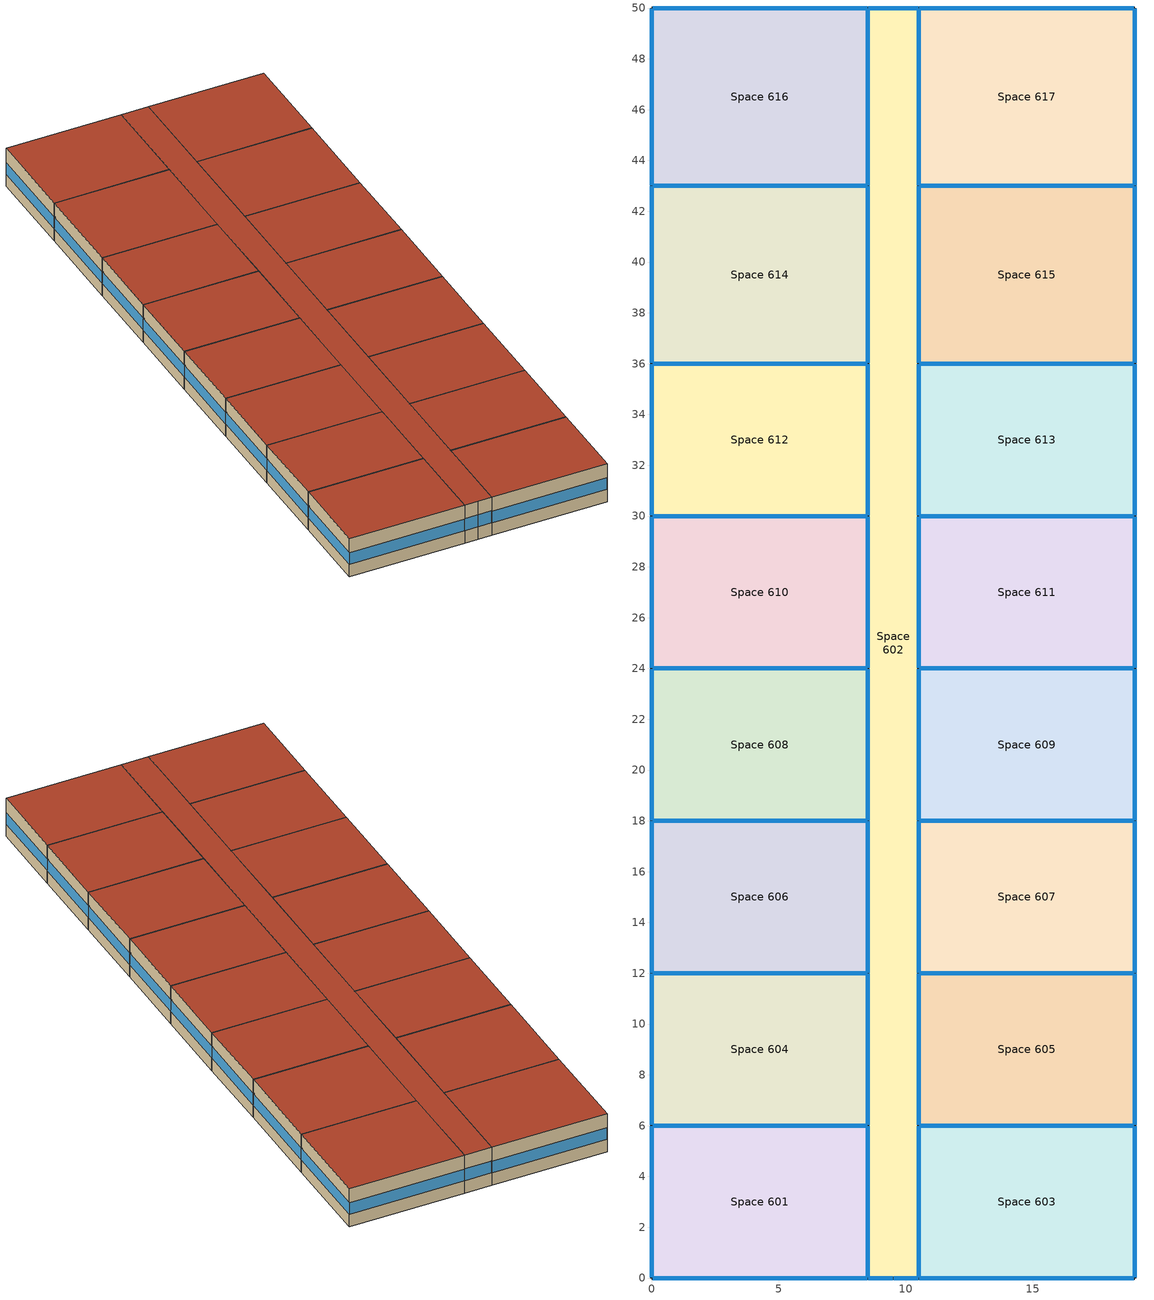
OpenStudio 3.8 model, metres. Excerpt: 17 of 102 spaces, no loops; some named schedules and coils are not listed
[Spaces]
Space 601
 floor ground: 8.5,6 8.5,0 0,0 0,6 z15.24
 wall outside: 8.5,0 8.5,6 0,6 0,0 8.5,0 z15.24:18.29
 window: 0.03,0 8.47,0 / 8.5,0.03 8.5,5.97 / 0,5.97 0,0.03 / 8.47,6 0.03,6 z16.24:17.16
 roof outside: 8.5,0 8.5,6 0,6 0,0 z18.29
Space 602
 floor ground: 10.5,50 10.5,0 8.5,0 8.5,50 z15.24
 wall outside: 10.5,0 10.5,6 10.5,12 10.5,18 10.5,24 10.5,30 10.5,36 10.5,43 10.5,50 8.5,50 8.5,43 8.5,36 8.5,30 8.5,24 8.5,18 8.5,12 8.5,6 8.5,0 9.5,0 10.5,0 z15.24:18.29
 window: 8.5,42.97 8.5,36.03 / 8.5,11.97 8.5,6.03 / 10.5,0.03 10.5,5.97 / 8.5,5.97 8.5,0.03 / 8.5,23.97 8.5,18.03 / 10.5,30.03 10.5,35.97 / 10.5,6.03 10.5,11.97 / 8.5,35.97 8.5,30.03 / 8.5,17.97 8.5,12.03 / 8.5,29.97 8.5,24.03 / 8.5,49.97 8.5,43.03 / 10.5,43.03 10.5,49.97 / 10.5,36.03 10.5,42.97 / 10.5,24.03 10.5,29.97 / 10.5,18.03 10.5,23.97 / 10.5,12.03 10.5,17.97 z16.24:17.16; 9.53,0 10.47,0 / 8.53,0 9.47,0 z16.24:17.2; 10.47,50 8.53,50 z16.24:17.18
 roof outside: 10.5,0 10.5,50 8.5,50 8.5,0 z18.29
Space 603
 floor ground: 19,6 19,0 10.5,0 10.5,6 z15.24
 wall outside: 19,0 19,6 10.5,6 10.5,0 19,0 z15.24:18.29
 window: 18.97,6 10.53,6 / 19,0.03 19,5.97 / 10.53,0 18.97,0 / 10.5,5.97 10.5,0.03 z16.24:17.16
 roof outside: 19,0 19,6 10.5,6 10.5,0 z18.29
Space 604
 floor ground: 0,12 8.5,12 8.5,6 0,6 z15.24
 wall outside: 8.5,6 8.5,12 0,12 0,6 8.5,6 z15.24:18.29
 window: 0.03,6 8.47,6 / 8.5,6.03 8.5,11.97 / 8.47,12 0.03,12 / 0,11.97 0,6.03 z16.24:17.16
 roof outside: 8.5,6 8.5,12 0,12 0,6 z18.29
Space 605
 floor ground: 19,12 19,6 10.5,6 10.5,12 z15.24
 wall outside: 19,6 19,12 10.5,12 10.5,6 19,6 z15.24:18.29
 window: 19,6.03 19,11.97 / 10.53,6 18.97,6 / 10.5,11.97 10.5,6.03 / 18.97,12 10.53,12 z16.24:17.16
 roof outside: 19,6 19,12 10.5,12 10.5,6 z18.29
Space 606
 floor ground: 8.5,18 8.5,12 0,12 0,18 z15.24
 wall outside: 8.5,12 8.5,18 0,18 0,12 8.5,12 z15.24:18.29
 window: 0.03,12 8.47,12 / 8.5,12.03 8.5,17.97 / 0,17.97 0,12.03 / 8.47,18 0.03,18 z16.24:17.16
 roof outside: 8.5,12 8.5,18 0,18 0,12 z18.29
Space 607
 floor ground: 19,18 19,12 10.5,12 10.5,18 z15.24
 wall outside: 19,12 19,18 10.5,18 10.5,12 19,12 z15.24:18.29
 window: 19,12.03 19,17.97 / 18.97,18 10.53,18 / 10.5,17.97 10.5,12.03 / 10.53,12 18.97,12 z16.24:17.16
 roof outside: 19,12 19,18 10.5,18 10.5,12 z18.29
Space 608
 floor ground: 8.5,24 8.5,18 0,18 0,24 z15.24
 wall outside: 8.5,18 8.5,24 0,24 0,18 8.5,18 z15.24:18.29
 window: 0,23.97 0,18.03 / 8.47,24 0.03,24 / 0.03,18 8.47,18 / 8.5,18.03 8.5,23.97 z16.24:17.16
 roof outside: 8.5,18 8.5,24 0,24 0,18 z18.29
Space 609
 floor ground: 19,24 19,18 10.5,18 10.5,24 z15.24
 wall outside: 19,18 19,24 10.5,24 10.5,18 19,18 z15.24:18.29
 window: 10.5,23.97 10.5,18.03 / 19,18.03 19,23.97 / 10.53,18 18.97,18 / 18.97,24 10.53,24 z16.24:17.16
 roof outside: 19,18 19,24 10.5,24 10.5,18 z18.29
Space 610
 floor ground: 8.5,30 8.5,24 0,24 0,30 z15.24
 wall outside: 0,30 0,24 8.5,24 8.5,30 0,30 z15.24:18.29
 window: 0,29.97 0,24.03 / 0.03,24 8.47,24 / 8.5,24.03 8.5,29.97 / 8.47,30 0.03,30 z16.24:17.16
 roof outside: 8.5,24 8.5,30 0,30 0,24 z18.29
Space 611
 floor ground: 19,30 19,24 10.5,24 10.5,30 z15.24
 wall outside: 19,24 19,30 10.5,30 10.5,24 19,24 z15.24:18.29
 window: 10.5,29.97 10.5,24.03 / 19,24.03 19,29.97 / 10.53,24 18.97,24 / 18.97,30 10.53,30 z16.24:17.16
 roof outside: 19,24 19,30 10.5,30 10.5,24 z18.29
Space 612
 floor ground: 8.5,36 8.5,30 0,30 0,36 z15.24
 wall outside: 0,36 0,30 8.5,30 8.5,36 0,36 z15.24:18.29
 window: 0.03,30 8.47,30 / 0,35.97 0,30.03 / 8.47,36 0.03,36 / 8.5,30.03 8.5,35.97 z16.24:17.16
 roof outside: 8.5,30 8.5,36 0,36 0,30 z18.29
Space 613
 floor ground: 19,36 19,30 10.5,30 10.5,36 z15.24
 wall outside: 19,30 19,36 10.5,36 10.5,30 19,30 z15.24:18.29
 window: 10.53,30 18.97,30 / 19,30.03 19,35.97 / 18.97,36 10.53,36 / 10.5,35.97 10.5,30.03 z16.24:17.16
 roof outside: 19,30 19,36 10.5,36 10.5,30 z18.29
Space 614
 floor ground: 8.5,43 8.5,36 0,36 0,43 z15.24
 wall outside: 0,43 0,36 8.5,36 8.5,43 0,43 z15.24:18.29
 window: 8.5,36.03 8.5,42.97 / 8.47,43 0.03,43 / 0,42.97 0,36.03 / 0.03,36 8.47,36 z16.24:17.16
 roof outside: 8.5,36 8.5,43 0,43 0,36 z18.29
Space 615
 floor ground: 19,43 19,36 10.5,36 10.5,43 z15.24
 wall outside: 19,36 19,43 10.5,43 10.5,36 19,36 z15.24:18.29
 window: 10.53,36 18.97,36 / 19,36.03 19,42.97 / 10.5,42.97 10.5,36.03 / 18.97,43 10.53,43 z16.24:17.16
 roof outside: 19,36 19,43 10.5,43 10.5,36 z18.29
Space 616
 floor ground: 8.5,50 8.5,43 0,43 0,50 z15.24
 wall outside: 0,50 0,43 8.5,43 8.5,50 0,50 z15.24:18.29
 window: 8.47,50 0.03,50 / 0,49.97 0,43.03 / 8.5,43.03 8.5,49.97 / 0.03,43 8.47,43 z16.24:17.16
 roof outside: 8.5,43 8.5,50 0,50 0,43 z18.29
Space 617
 floor ground: 19,50 19,43 10.5,43 10.5,50 z15.24
 wall outside: 10.5,50 10.5,43 19,43 19,50 10.5,50 z15.24:18.29
 window: 19,43.03 19,49.97 / 10.5,49.97 10.5,43.03 / 18.97,50 10.53,50 / 10.53,43 18.97,43 z16.24:17.16
 roof outside: 19,43 19,50 10.5,50 10.5,43 z18.29
[ClimateZones]
Climate Zone Institution Name 1=ASHRAE; Climate Zone Document Name 1=ANSI/ASHRAE Standard 169; Climate Zone Document Year 1=2006; Climate Zone Value 1=6A; Climate Zone Institution Name 2=CEC; Climate Zone Document Name 2=California Climate Zone Descriptions; Climate Zone Document Year 2=1995; Climate Zone Value 2=7
[Building]
Building 1
[Site]
Montreal Int'l: Latitude {deg}=45.47; Longitude {deg}=-73.75; Time Zone {hr}=-5; Elevation {m}=36
[SizingPeriod:DesignDay] Barometric Pressure {Pa}=100893; Rain Indicator=No; Snow Indicator=No; Day of Month=21; Daylight Saving Time Indicator=No; Dry-Bulb Temperature Range Modifier Type=DefaultMultipliers
Name | Maximum Dry-Bulb Temperature {C} | Daily Dry-Bulb Temperature Range {deltaC} | Wind Speed {m/s} | Wind Direction {deg} | Sky Clearness | Month | Day Type | Humidity Condition Type | Wetbulb or DewPoint at Maximum Dry-Bulb {C} | Solar Model Indicator | ASHRAE Clear Sky Optical Depth for Beam Irradiance | ASHRAE Clear Sky Optical Depth for Diffuse Irradiance
Montreal Int'l Ann Htg 99.6% Condns DB | -23.7 | 0 | 3.9 | 260 | 0 | 1 | WinterDesignDay | Wetbulb | -23.7 | ASHRAEClearSky
Montreal Int'l Ann Hum_n 99.6% Condns DP=>MCDB | -23 | 0 | 3.9 | 260 | 0 | 1 | WinterDesignDay | Dewpoint | -30.5 | ASHRAEClearSky
Montreal Int'l Ann Htg Wind 99.6% Condns WS=>MCDB | -5.3 | 0 | 12.9 | 260 | 0 | 1 | WinterDesignDay | Wetbulb | -5.3 | ASHRAEClearSky
Montreal Int'l Ann Clg .4% Condns DB=>MWB | 30 | 9.3 | 4.9 | 220 |  | 7 | SummerDesignDay | Wetbulb | 22.1 | ASHRAETau | 0.465 | 1.966
[Material]
Name | Roughness | Thickness {m} | Conductivity {W/m-K} | Density {kg/m3} | Specific Heat {J/kg-K} | Thermal Absorptance | Solar Absorptance | Visible Absorptance
G05 25mm wood 3 | MediumSmooth | 0.0254 | 0.15 | 608 | 1630 | 0.9 | 0.5 | 0.5
Generic Acoustic Tile | MediumSmooth | 0.02 | 0.06 | 368 | 590 | 0.9 | 0.2 | 0.2
Generic Ceiling Air Gap | Smooth | 0.1 | 0.556 | 1.28 | 1000 | 0.9 | 0.7 | 0.7
Generic LW Concrete | MediumRough | 0.1 | 0.53 | 1280 | 840 | 0.9 | 0.8 | 0.8
4 in. Normalweight Concrete Floor 1 | MediumRough | 0.1016 | 2.31 | 2322 | 832 | 0.9 | 0.7 | 0.7
1IN Stucco 1 | Smooth | 0.0253 | 0.6918 | 1858 | 837 | 0.9 | 0.7 | 0.92
8IN CONCRETE HW RefBldg 1 | Rough | 0.2032 | 1.311 | 2240 | 836.8 | 0.9 | 0.7 | 0.7
1/2IN Gypsum 1 | Smooth | 0.0127 | 0.16 | 784.9 | 830 | 0.9 | 0.4 | 0.4
Roof Membrane 1 | VeryRough | 0.0095 | 0.16 | 1121.29 | 1460 | 0.9 | 0.7 | 0.7
Metal Roof Surface 2; F08 Metal surface 1 | Smooth | 0.0008 | 45.28 | 7824 | 500 | 0.9 | 0.7 | 0.7
100mm Normalweight concrete floor 1 | MediumSmooth | 0.1016 | 2.31 | 2322 | 832
G01 13mm gypsum board 1 | Smooth | 0.0127 | 0.16 | 800 | 1090 | 0.9 | 0.7 | 0.5
Generic HW Concrete | MediumRough | 0.2 | 1.95 | 2240 | 900 | 0.9 | 0.8 | 0.8
6 in. Normalweight Concrete Floor 2 | MediumRough | 0.1524 | 2.31 | 2322 | 832 | 0.9 | 0.7 | 0.7
[Material:NoMass] Thermal Absorptance=0.9; Solar Absorptance=0.7
Name | Roughness | Thermal Resistance {m2-K/W} | Visible Absorptance
Typical Insulation R-13.06 1 | Smooth | 5.20402 | 0.7
Typical Carpet Pad 1 | Smooth | 0.21648 | 0.8
Typical Insulation R-10.11 1 | Smooth | 3.77764 | 0.7
Typical Insulation U=0.183 | Smooth | 5.46 | 0.7
CP02 CARPET PAD 2 | VeryRough | 0.21648 | 0.8
Typical Carpet Pad 3 | Smooth | 3.45515 | 0.8
Typical Insulation R-0.58 1 | Smooth | 0.454528 | 0.7
Typical Insulation R-1.15 1 | Smooth | 0.454545 | 0.7
[DefaultConstructionSet]
Zone 20112020 6A: Default Exterior Surface Constructions=NECB 2011 - HighApt - NECB HDD Method at climate 22; Default Interior Surface Constructions=Default Surface Constructions 1687; Default Ground Contact Surface Constructions=NECB 2011 - HighApt - NECB HDD Method at climate 23; Default Exterior SubSurface Constructions=NECB 2011 - HighApt - NECB HDD Method at climate 24; Default Interior SubSurface Constructions=Default Sub Surface Constructions 1123; Interior Partition Construction=Typical Interior Partition 6; Adiabatic Surface Construction=Generic Interior Floor 1
[Construction]
Typical Interior Partition 6; Typical Interior Door 2: G05 25mm wood 3
Customized opaque construction {aa5b39cb-99df-4bbb-a3fc-e586428a340d} to conductance of 0.183 1: Typical Insulation R-13.06 1, 4 in. Normalweight Concrete Floor 1, Typical Carpet Pad 1
Customized opaque construction {43577338-bb1a-47c1-a31a-39af3f5bfda6} to conductance of 0.247: 1IN Stucco 1, 8IN CONCRETE HW RefBldg 1, Typical Insulation R-10.11 1, 1/2IN Gypsum 1
Typical IEAD Roof 20112019 6A: Roof Membrane 1, Typical Insulation U=0.183, Metal Roof Surface 2
Typical Interior Floor 1: 100mm Normalweight concrete floor 1, CP02 CARPET PAD 2
Typical Interior Wall 1: G01 13mm gypsum board 1, G01 13mm gypsum board 1
Typical Interior Ceiling 1: CP02 CARPET PAD 2, 100mm Normalweight concrete floor 1
Generic Ground Slab 6A 20112020: Typical Insulation U=0.183, Generic HW Concrete
Customized opaque construction {4e7b71c1-5be2-4431-8ce4-cf987089d090} to conductance of 0.284: 6 in. Normalweight Concrete Floor 2, Typical Carpet Pad 3
Customized Fenestration: u=2.38: Fenestration U=2.38 0.4
Customized opaque construction {1d419b8d-d461-492a-92d8-f46981addb7c} to conductance of 2.2: F08 Metal surface 1, Typical Insulation R-0.58 1
Customized opaque construction {bc588554-639a-4cee-8ce8-916022afe59b} to conductance of 2.2: Typical Insulation R-1.15 1
Customized Fenestration: cond=0.220 tvis=0.294 tsol=0.332: Customized Fenestration:: cond=0.220 tvis=0.294 tsol=0.332
Customized Fenestration: cond=0.220 tvis=0.898 tsol=0.837 3: Customized Fenestration:: cond=0.220 tvis=0.898 tsol=0.837
Typical Interior Window 1: Clear 3mm 2
Generic Interior Floor 1: Generic Acoustic Tile, Generic Ceiling Air Gap, Generic LW Concrete
[WindowMaterial:SimpleGlazingSystem]
Name | U-Factor {W/m2-K} | Solar Heat Gain Coefficient | Visible Transmittance
Fenestration U=2.38 0.4 | 2.38 | 0.4 | 0.4
Customized Fenestration:: cond=0.220 tvis=0.294 tsol=0.332; Customized Fenestration:: cond=0.220 tvis=0.898 tsol=0.837 | 2.2 | 0.6 | 0.21
[WindowMaterial:Glazing]
Clear 3mm 2: Optical Data Type=SpectralAverage; Thickness {m}=0.003; Solar Transmittance at Normal Incidence=0.837; Front Side Solar Reflectance at Normal Incidence=0.075; Back Side Solar Reflectance at Normal Incidence=0.075; Visible Transmittance at Normal Incidence=0.898; Front Side Visible Reflectance at Normal Incidence=0.081; Back Side Visible Reflectance at Normal Incidence=0.081; Infrared Transmittance at Normal Incidence=0; Front Side Infrared Hemispherical Emissivity=0.84; Back Side Infrared Hemispherical Emissivity=0.84; Conductivity {W/m-K}=0.9; Dirt Correction Factor for Solar and Visible Transmittance=1; Solar Diffusing=No
[DefaultSurfaceConstructions]
Name | Floor Construction | Wall Construction | Roof Ceiling Construction
NECB 2011 - HighApt - NECB HDD Method at climate 22 | Customized opaque construction {aa5b39cb-99df-4bbb-a3fc-e586428a340d} to conductance of 0.183 1 | Customized opaque construction {43577338-bb1a-47c1-a31a-39af3f5bfda6} to conductance of 0.247 | Typical IEAD Roof 20112019 6A
Default Surface Constructions 1687 | Typical Interior Floor 1 | Typical Interior Wall 1 | Typical Interior Ceiling 1
NECB 2011 - HighApt - NECB HDD Method at climate 23 | Generic Ground Slab 6A 20112020 | Generic Ground Slab 6A 20112020 | Customized opaque construction {4e7b71c1-5be2-4431-8ce4-cf987089d090} to conductance of 0.284
[DefaultSubSurfaceConstructions]
Name | Fixed Window Construction | Operable Window Construction | Door Construction | Glass Door Construction | Overhead Door Construction | Skylight Construction | Tubular Daylight Dome Construction | Tubular Daylight Diffuser Construction
NECB 2011 - HighApt - NECB HDD Method at climate 24 | Customized Fenestration: u=2.38 | Customized Fenestration: u=2.38 | Customized opaque construction {1d419b8d-d461-492a-92d8-f46981addb7c} to conductance of 2.2 | Customized Fenestration: u=2.38 | Customized opaque construction {bc588554-639a-4cee-8ce8-916022afe59b} to conductance of 2.2 | Customized Fenestration: cond=0.220 tvis=0.294 tsol=0.332 | Customized Fenestration: cond=0.220 tvis=0.898 tsol=0.837 3 | Customized Fenestration: cond=0.220 tvis=0.898 tsol=0.837 3
Default Sub Surface Constructions 1123 | Typical Interior Window 1 | Typical Interior Window 1 | Typical Interior Door 2
[ThermostatSetpoint:DualSetpoint] Heating Setpoint Temperature Schedule=NECB-G-Thermostat Setpoint-Heating; Cooling Setpoint Temperature Schedule=NECB-G-Thermostat Setpoint-Cooling
Thermostat Setpoint Dual Setpoint 16; Thermostat Setpoint Dual Setpoint 24; Thermostat Setpoint Dual Setpoint 44; Thermostat Setpoint Dual Setpoint 70; Thermostat Setpoint Dual Setpoint 72; Thermostat Setpoint Dual Setpoint 88; Thermostat Setpoint Dual Setpoint 89; Thermostat Setpoint Dual Setpoint 90; Thermostat Setpoint Dual Setpoint 91; Thermostat Setpoint Dual Setpoint 92; Thermostat Setpoint Dual Setpoint 95; Thermostat Setpoint Dual Setpoint 96; Thermostat Setpoint Dual Setpoint 97; Thermostat Setpoint Dual Setpoint 99; Thermostat Setpoint Dual Setpoint 100; Thermostat Setpoint Dual Setpoint 101; Thermostat Setpoint Dual Setpoint 102
[DesignSpecification:OutdoorAir]
MidriseApartment Apartment Ventilation: Outdoor Air Method=Sum; Outdoor Air Flow per Person {m3/s-person}=0; Outdoor Air Flow Rate {m3/s}=0.05; Outdoor Air Flow Rate Fraction Schedule=Always On Discrete
[BuildingStory]
Building Story 6: Nominal Z Coordinate {m}=15.24; Nominal Floor to Floor Height {m}=3.048
[Space] Space Type=MURB small 1; Building Story=Building Story 6
Name | Thermal Zone
Space 601 | Thermal Zone 91
Space 602 | Thermal Zone 92
Space 603 | Thermal Zone 4
Space 604 | Thermal Zone 84
Space 605 | Thermal Zone 93
Space 606 | Thermal Zone 94
Space 607 | Thermal Zone 95
Space 608 | Thermal Zone 57
Space 609 | Thermal Zone 96
Space 610 | Thermal Zone 97
Space 611 | Thermal Zone 55
Space 612 | Thermal Zone 98
Space 613 | Thermal Zone 99
Space 614 | Thermal Zone 25
Space 615 | Thermal Zone 100
Space 616 | Thermal Zone 101
Space 617 | Thermal Zone 102
[ThermalZone] Use Ideal Air Loads=No
Name | Thermostat
Thermal Zone 4 | Thermostat Setpoint Dual Setpoint 16
Thermal Zone 25 | Thermostat Setpoint Dual Setpoint 44
Thermal Zone 55 | Thermostat Setpoint Dual Setpoint 24
Thermal Zone 57 | Thermostat Setpoint Dual Setpoint 72
Thermal Zone 84 | Thermostat Setpoint Dual Setpoint 70
Thermal Zone 91 | Thermostat Setpoint Dual Setpoint 91
Thermal Zone 92 | Thermostat Setpoint Dual Setpoint 102
Thermal Zone 93 | Thermostat Setpoint Dual Setpoint 97
Thermal Zone 94 | Thermostat Setpoint Dual Setpoint 100
Thermal Zone 95 | Thermostat Setpoint Dual Setpoint 99
Thermal Zone 96 | Thermostat Setpoint Dual Setpoint 89
Thermal Zone 97 | Thermostat Setpoint Dual Setpoint 90
Thermal Zone 98 | Thermostat Setpoint Dual Setpoint 88
Thermal Zone 99 | Thermostat Setpoint Dual Setpoint 95
Thermal Zone 100 | Thermostat Setpoint Dual Setpoint 96
Thermal Zone 101 | Thermostat Setpoint Dual Setpoint 92
Thermal Zone 102 | Thermostat Setpoint Dual Setpoint 101
[DefaultScheduleSet]
MidriseApartment Apartment Schedule Set 1: Number of People Schedule=MidriseApartment Apartment Occ 2; People Activity Level Schedule=MidriseApartment Activity 2; Electric Equipment Schedule=MURB Appliances and lighting; Hot Water Equipment Schedule=MURB hot water equipment schedule; Infiltration Schedule=MidriseApartment Infil 12
[SpaceType]
MURB small 1: Default Construction Set=Zone 20112020 6A; Default Schedule Set=MidriseApartment Apartment Schedule Set 1; Design Specification Outdoor Air Object=MidriseApartment Apartment Ventilation
[ZoneHVAC:PackagedTerminalHeatPump] Availability Schedule=Always On Discrete hvac_library; Supply Air Flow Rate During Cooling Operation {m3/s}=Autosize; Supply Air Flow Rate During Heating Operation {m3/s}=Autosize; Supply Air Flow Rate When No Cooling or Heating is Needed {m3/s}=Autosize; No Load Supply Air Flow Rate Control Set To Low Speed=Yes; Outdoor Air Flow Rate During Cooling Operation {m3/s}=Autosize; Outdoor Air Flow Rate During Heating Operation {m3/s}=Autosize; Outdoor Air Flow Rate When No Cooling or Heating is Needed {m3/s}=Autosize; Maximum Supply Air Temperature from Supplemental Heater {C}=Autosize; Supply Air Fan Operating Mode Schedule=Always On Discrete hvac_library
Name | Supply Air Fan | Heating Coil | Cooling Coil | Supplemental Heating Coil
PTHP 59 | PTHP CV Fan 59 | PTHP 1 Spd DX Htg Coil 59 | PTHP 1 Spd DX Clg Coil 59 | PTHP Elec Htg Backup Coil 59
PTHP 60 | PTHP CV Fan 60 | PTHP 1 Spd DX Htg Coil 60 | PTHP 1 Spd DX Clg Coil 60 | PTHP Elec Htg Backup Coil 60
PTHP 61 | PTHP CV Fan 61 | PTHP 1 Spd DX Htg Coil 61 | PTHP 1 Spd DX Clg Coil 61 | PTHP Elec Htg Backup Coil 61
PTHP 62 | PTHP CV Fan 62 | PTHP 1 Spd DX Htg Coil 62 | PTHP 1 Spd DX Clg Coil 62 | PTHP Elec Htg Backup Coil 62
PTHP 63 | PTHP CV Fan 63 | PTHP 1 Spd DX Htg Coil 63 | PTHP 1 Spd DX Clg Coil 63 | PTHP Elec Htg Backup Coil 63
PTHP 64 | PTHP CV Fan 64 | PTHP 1 Spd DX Htg Coil 64 | PTHP 1 Spd DX Clg Coil 64 | PTHP Elec Htg Backup Coil 64
PTHP 65 | PTHP CV Fan 65 | PTHP 1 Spd DX Htg Coil 65 | PTHP 1 Spd DX Clg Coil 65 | PTHP Elec Htg Backup Coil 65
PTHP 66 | PTHP CV Fan 66 | PTHP 1 Spd DX Htg Coil 66 | PTHP 1 Spd DX Clg Coil 66 | PTHP Elec Htg Backup Coil 66
PTHP 67 | PTHP CV Fan 67 | PTHP 1 Spd DX Htg Coil 67 | PTHP 1 Spd DX Clg Coil 67 | PTHP Elec Htg Backup Coil 67
PTHP 68 | PTHP CV Fan 68 | PTHP 1 Spd DX Htg Coil 68 | PTHP 1 Spd DX Clg Coil 68 | PTHP Elec Htg Backup Coil 68
PTHP 69 | PTHP CV Fan 69 | PTHP 1 Spd DX Htg Coil 69 | PTHP 1 Spd DX Clg Coil 69 | PTHP Elec Htg Backup Coil 69
PTHP 70 | PTHP CV Fan 70 | PTHP 1 Spd DX Htg Coil 70 | PTHP 1 Spd DX Clg Coil 70 | PTHP Elec Htg Backup Coil 70
PTHP 71 | PTHP CV Fan 71 | PTHP 1 Spd DX Htg Coil 71 | PTHP 1 Spd DX Clg Coil 71 | PTHP Elec Htg Backup Coil 71
PTHP 72 | PTHP CV Fan 72 | PTHP 1 Spd DX Htg Coil 72 | PTHP 1 Spd DX Clg Coil 72 | PTHP Elec Htg Backup Coil 72
PTHP 73 | PTHP CV Fan 73 | PTHP 1 Spd DX Htg Coil 73 | PTHP 1 Spd DX Clg Coil 73 | PTHP Elec Htg Backup Coil 73
PTHP 74 | PTHP CV Fan 74 | PTHP 1 Spd DX Htg Coil 74 | PTHP 1 Spd DX Clg Coil 74 | PTHP Elec Htg Backup Coil 74
PTHP 75 | PTHP CV Fan 75 | PTHP 1 Spd DX Htg Coil 75 | PTHP 1 Spd DX Clg Coil 75 | PTHP Elec Htg Backup Coil 75
PTHP 76 | PTHP CV Fan 76 | PTHP 1 Spd DX Htg Coil 76 | PTHP 1 Spd DX Clg Coil 76 | PTHP Elec Htg Backup Coil 76
PTHP 77 | PTHP CV Fan 77 | PTHP 1 Spd DX Htg Coil 77 | PTHP 1 Spd DX Clg Coil 77 | PTHP Elec Htg Backup Coil 77
PTHP 78 | PTHP CV Fan 78 | PTHP 1 Spd DX Htg Coil 78 | PTHP 1 Spd DX Clg Coil 78 | PTHP Elec Htg Backup Coil 78
PTHP 79 | PTHP CV Fan 79 | PTHP 1 Spd DX Htg Coil 79 | PTHP 1 Spd DX Clg Coil 79 | PTHP Elec Htg Backup Coil 79
PTHP 80 | PTHP CV Fan 80 | PTHP 1 Spd DX Htg Coil 80 | PTHP 1 Spd DX Clg Coil 80 | PTHP Elec Htg Backup Coil 80
PTHP 81 | PTHP CV Fan 81 | PTHP 1 Spd DX Htg Coil 81 | PTHP 1 Spd DX Clg Coil 81 | PTHP Elec Htg Backup Coil 81
[People:Definition]
MidriseApartment Apartment People Definition: Number of People Calculation Method=People/Area; People per Space Floor Area {person/m2}=0.0283091; Fraction Radiant=0.3
[ElectricEquipment:Definition]
MidriseApartment Apartment Elec Equip Definition: Design Level Calculation Method=Watts/Area; Watts per Space Floor Area {W/m2}=8.3; Fraction Latent=0; Fraction Radiant=0.5; Fraction Lost=0
[People]
People 2: People Definition=MidriseApartment Apartment People Definition; Space or SpaceType=MURB small 1; Multiplier=1
[ElectricEquipment]
Electric Equipment 2: Electric Equipment Definition=MidriseApartment Apartment Elec Equip Definition; Space or SpaceType=MURB small 1
